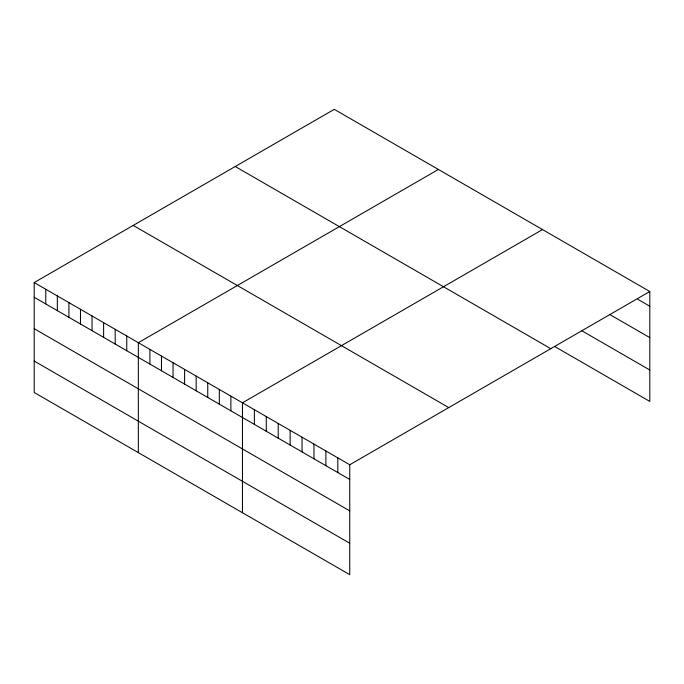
<?xml version="1.0" encoding="UTF-8"?>
<svg xmlns="http://www.w3.org/2000/svg" width="684" height="684" viewBox="0 0 684 684"><rect width="100%" height="100%" fill="white"/><g stroke="black" fill="none" stroke-linecap="round" stroke-linejoin="round"><path stroke-width="1.03" d="M34.2 282.577L349.738 464.752L349.738 574.663L34.2 392.488L34.2 282.577L334.262 109.337L649.8 291.512L649.8 401.423L554.442 346.361M438.393 169.452L138.33 342.701L138.33 452.603M542.515 229.576L242.452 402.816L242.452 512.726M349.738 464.752L649.8 291.512M637.881 299.327L649.8 306.21M609.453 314.332L649.8 337.631M581.947 330.825L649.8 370.001M235.245 166.511L550.782 348.678M133.218 225.412L448.755 407.587M34.2 297.275L349.738 479.45M34.2 328.696L349.738 510.871M34.2 361.067L349.738 543.241M337.81 457.87L337.81 472.567M325.892 450.987L325.892 465.684M313.973 444.104L313.973 458.802M302.054 437.221L302.054 451.919M290.136 430.339L290.136 445.036M278.217 423.464L278.217 438.153M266.29 416.582L266.29 431.271M254.371 409.699L254.371 424.396M230.884 396.139L230.884 410.827M219.316 389.452L219.316 404.15M207.748 382.775L207.748 397.472M196.171 376.097L196.171 390.795M184.603 369.42L184.603 384.109M173.035 362.734L173.035 377.431M161.467 356.056L161.467 370.754M149.899 349.379L149.899 364.076M126.754 336.015L126.754 350.712M115.186 329.337L115.186 344.035M103.617 322.66L103.617 337.357M92.049 315.982L92.049 330.671M80.481 309.296L80.481 323.994M68.913 302.619L68.913 317.316M57.336 295.941L57.336 310.639M45.768 289.264L45.768 303.952"/></g></svg>
